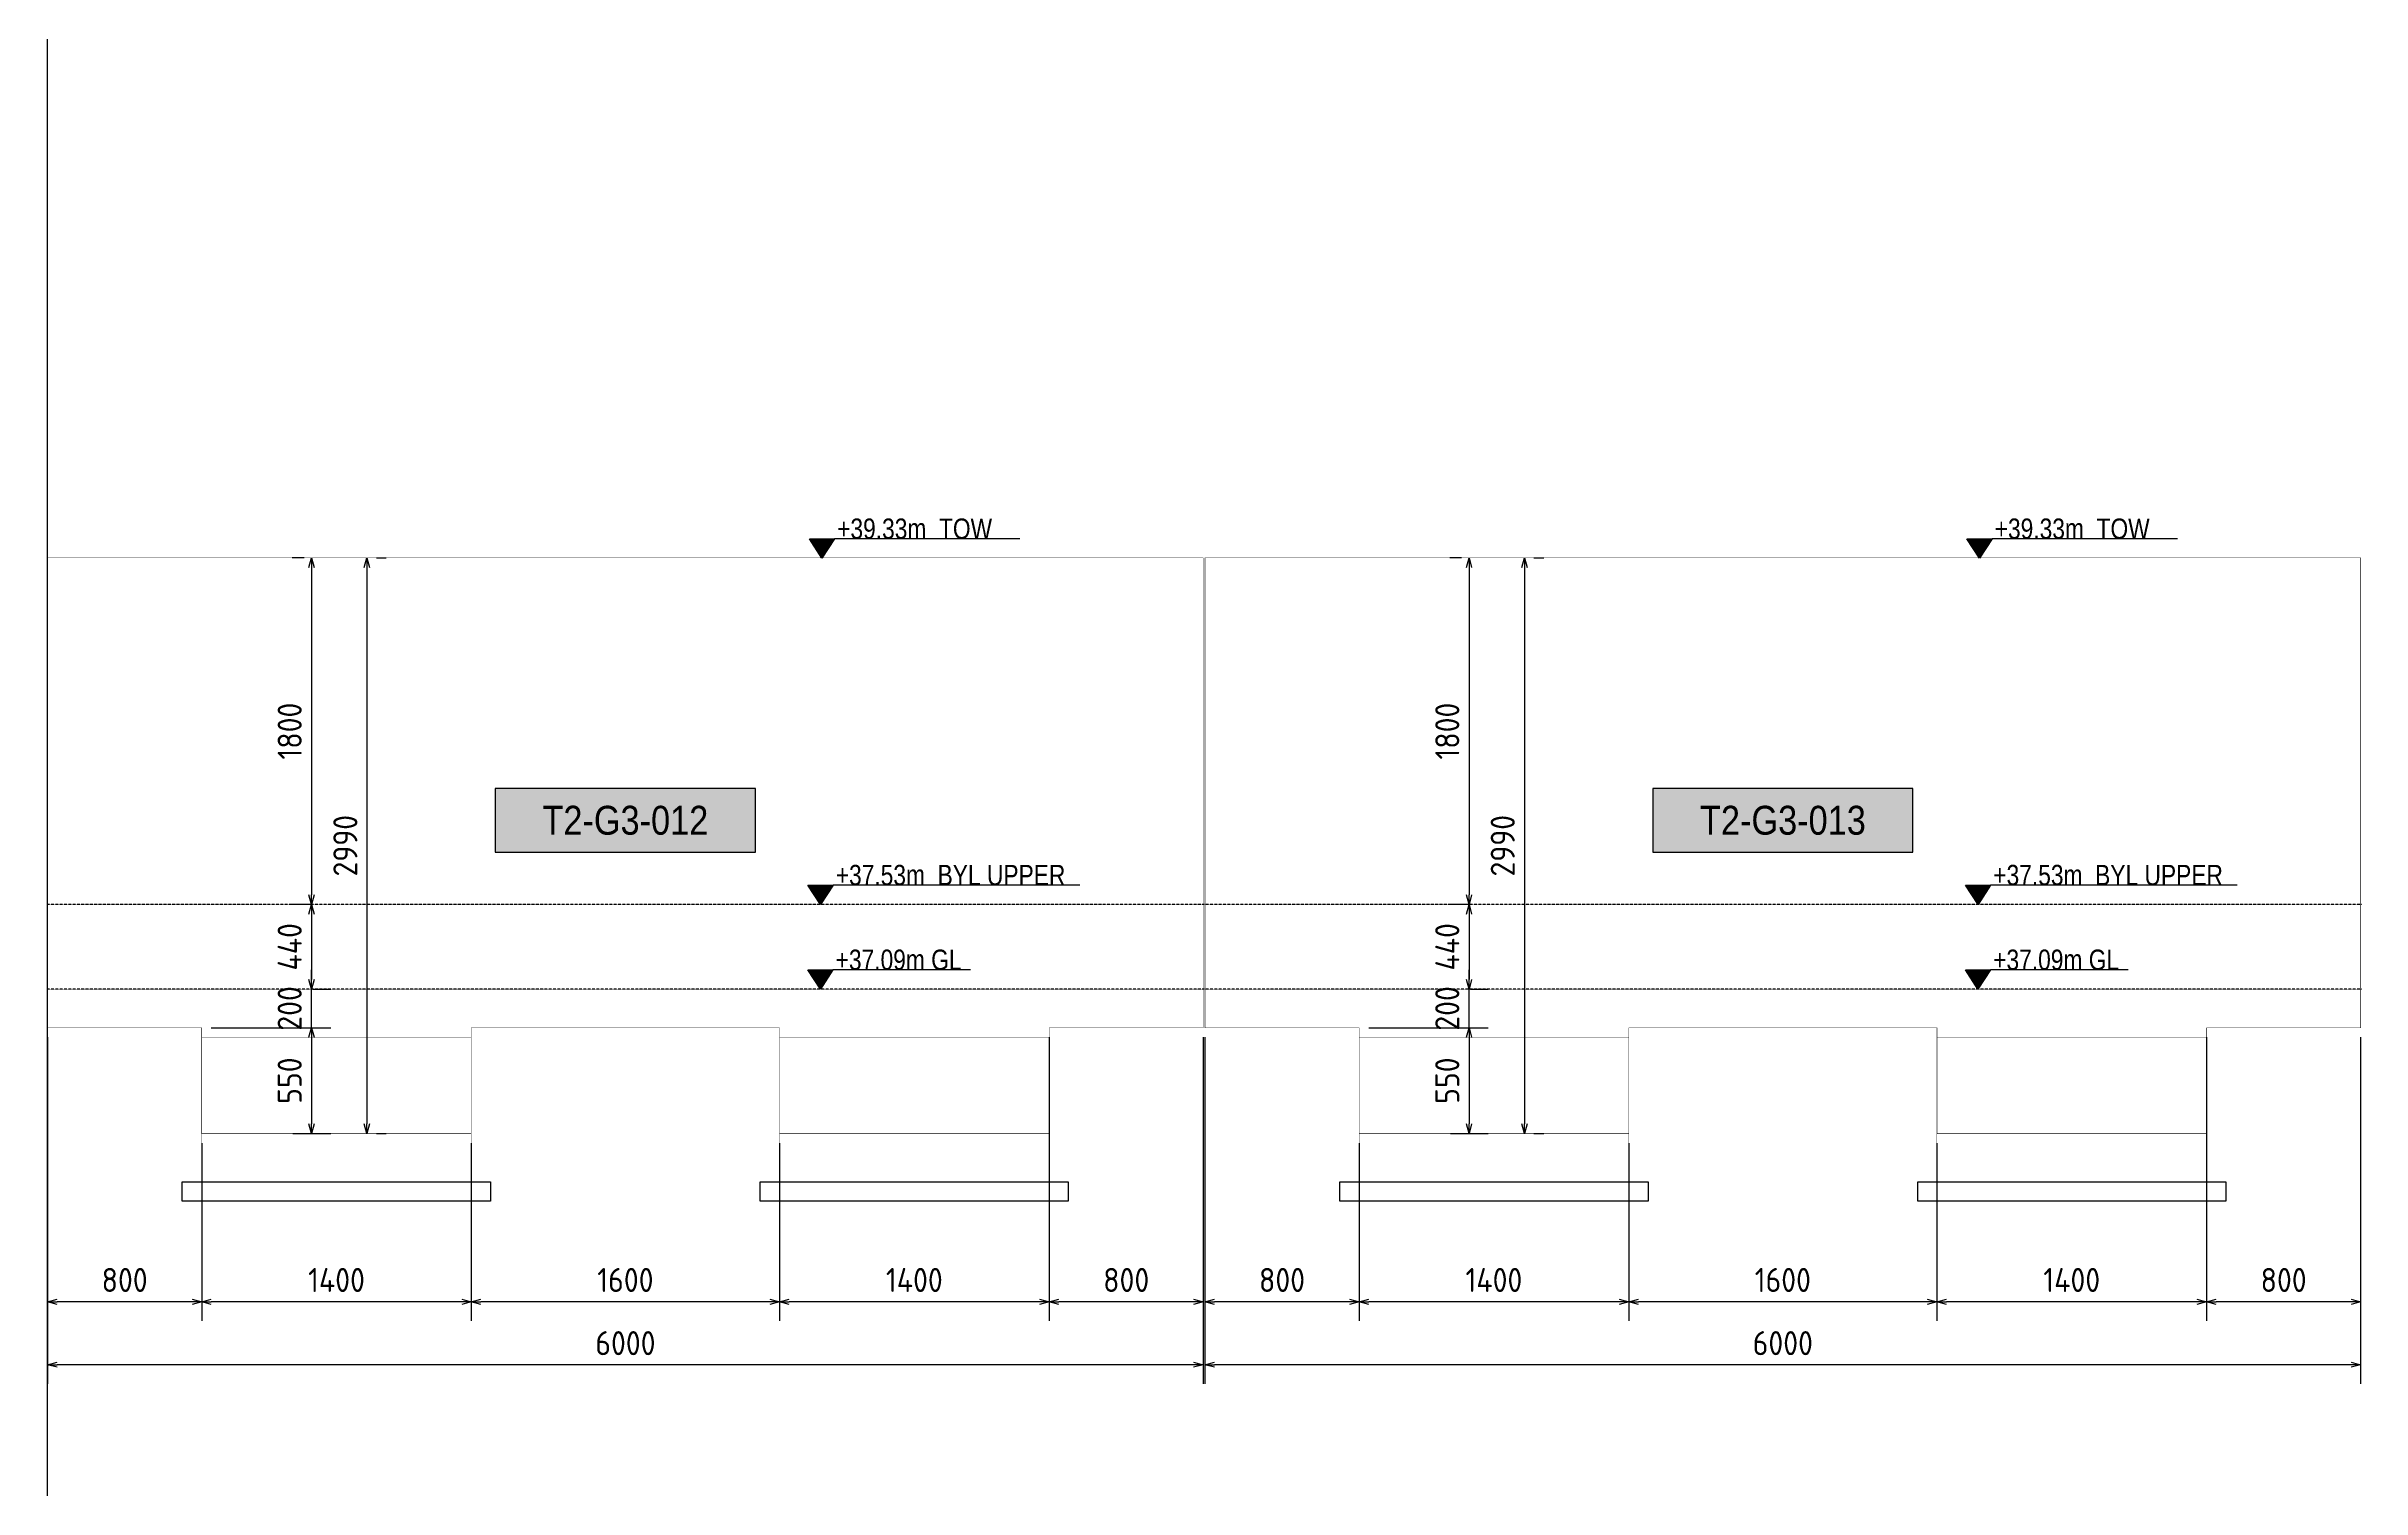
# Model space of a CAD drawing. Header units: centimetres. Extents: x -6122352 to 7132207, y -1694241 to 1947892.
# Drawn here: x 3626121 to 3638142, y 812700 to 820190 of the extents above; entities that cross this region are included whole.
import ezdxf
from ezdxf.enums import TextEntityAlignment as Align

# ---------------------------------------------------------------- set-up
doc = ezdxf.new("R2010")
doc.units = ezdxf.units.CM
doc.header["$MEASUREMENT"] = 0
doc.header["$PDMODE"] = 66
doc.header["$PDSIZE"] = 100
doc.linetypes.add('DASHED2', pattern=[0.375, 0.25, -0.125])
doc.linetypes.add('HIDDEN', pattern=[0.375, 0.25, -0.125])
for name, color, linetype in [('@MI-TYPE-01', 30, 'Continuous'), ('@MI-TYPE-02', 6, 'Continuous'), ('JML-Dimension', 1, 'Continuous'), ('PANEL-TAGS', 7, 'Continuous'), ('SECTION', 130, 'Continuous')]:
    doc.layers.add(name, color=color, linetype=linetype)
doc.styles.add('PANELTAG_STYLE', font='arial.ttf')
doc.styles.add('Schueco-BEMSTIL', font='isocpeur.ttf', dxfattribs={"width": 0.9})
doc.styles.add('txt-Pisa-std', font='arial.ttf', dxfattribs={"width": 0.8})
doc.dimstyles.new('MI- JWC-TXT-2.5 MM', dxfattribs={"dimscale": 1.5, "dimtxt": 2.5, "dimasz": 1, "dimexe": 2, "dimexo": 1, "dimgap": 1, "dimtad": 1, "dimdec": 0, "dimdsep": 46, "dimtxsty": 'Schueco-BEMSTIL', "dimblk": 'OPEN30', "dimcen": 0, "dimdle": 2, "dimclrd": 140, "dimclre": 8, "dimclrt": 40, "dimadec": 0, "dimazin": 2, "dimtfac": 1, "dimtdec": 0, "dimtix": 1, "dimtmove": 2, "dimatfit": 3, "dimldrblk": 'OPEN', "dimfxl": 2, "dimlwd": -1, "dimlwe": -1, "dimarcsym": 0})

# ---------------------------------------------------------------- blocks, each defined once
blk = doc.blocks.new('_Open30')
at = {"color": 0, "linetype": 'ByBlock', "lineweight": -2}
for p, q in [((-1, 0.27), (0, 0)), ((0, 0), (-1, -0.27)), ((0, 0), (-1, 0))]:
    blk.add_line(p, q, dxfattribs=at)
blk = doc.blocks.new('*D2774')
at = {"layer": '@MI-TYPE-01', "color": 8, "transparency": 16777216}
for p, q in [((3631328, 815044), (3631328, 813571)), ((3632128, 815044), (3632128, 813571))]:
    blk.add_line(p, q, dxfattribs=at)
at = {"layer": '@MI-TYPE-01', "color": 140, "transparency": 16777216}
blk.add_line((3632078, 813671), (3631378, 813671), dxfattribs=at)
at = {"layer": 'Defpoints', "color": 0, "transparency": 16777216}
for p in [(3631328, 815094), (3632128, 815094), (3631328, 813671)]:
    blk.add_point(p, dxfattribs=at)
at = {"layer": '@MI-TYPE-01', "color": 140, "transparency": 16777216, "xscale": 50, "yscale": 50, "zscale": 50, "rotation": 180}
blk.add_blockref('_Open30', (3631328, 813671), dxfattribs=at)
at = {"layer": '@MI-TYPE-01', "color": 140, "transparency": 16777216, "xscale": 50, "yscale": 50, "zscale": 50}
blk.add_blockref('_Open30', (3632128, 813671), dxfattribs=at)
at = {"layer": '@MI-TYPE-01', "color": 40, "transparency": 16777216, "insert": (3631728, 813784), "char_height": 125, "attachment_point": 5, "style": 'Schueco-BEMSTIL'}
blk.add_mtext('800', dxfattribs=at)
blk = doc.blocks.new('_Open')
at = {"color": 0, "linetype": 'ByBlock', "lineweight": -2}
for p, q in [((-1, 0.2), (0, 0)), ((-1, -0.2), (0, 0)), ((0, 0), (-1, 0))]:
    blk.add_line(p, q, dxfattribs=at)
blk = doc.blocks.new('*D2775')
at = {"layer": '@MI-TYPE-01', "color": 8, "transparency": 16777216}
for p, q in [((3631328, 815044), (3631328, 813571)), ((3629928, 814494), (3629928, 813571))]:
    blk.add_line(p, q, dxfattribs=at)
at = {"layer": '@MI-TYPE-01', "color": 140, "transparency": 16777216}
blk.add_line((3631278, 813671), (3629978, 813671), dxfattribs=at)
at = {"layer": 'Defpoints', "color": 0, "transparency": 16777216}
for p in [(3631328, 815094), (3629928, 814544), (3629928, 813671)]:
    blk.add_point(p, dxfattribs=at)
at = {"layer": '@MI-TYPE-01', "color": 140, "transparency": 16777216, "xscale": 50, "yscale": 50, "zscale": 50, "rotation": 180}
blk.add_blockref('_Open30', (3629928, 813671), dxfattribs=at)
at = {"layer": '@MI-TYPE-01', "color": 140, "transparency": 16777216, "xscale": 50, "yscale": 50, "zscale": 50}
blk.add_blockref('_Open30', (3631328, 813671), dxfattribs=at)
at = {"layer": '@MI-TYPE-01', "color": 40, "transparency": 16777216, "insert": (3630628, 813784), "char_height": 125, "attachment_point": 5, "style": 'Schueco-BEMSTIL'}
blk.add_mtext('1400', dxfattribs=at)
blk = doc.blocks.new('*D2776')
at = {"layer": '@MI-TYPE-01', "color": 8, "transparency": 16777216}
for p, q in [((3628328, 814494), (3628328, 813571)), ((3629928, 814494), (3629928, 813571))]:
    blk.add_line(p, q, dxfattribs=at)
at = {"layer": '@MI-TYPE-01', "color": 140, "transparency": 16777216}
blk.add_line((3629878, 813671), (3628378, 813671), dxfattribs=at)
at = {"layer": 'Defpoints', "color": 0, "transparency": 16777216}
for p in [(3628328, 814544), (3629928, 814544), (3628328, 813671)]:
    blk.add_point(p, dxfattribs=at)
at = {"layer": '@MI-TYPE-01', "color": 140, "transparency": 16777216, "xscale": 50, "yscale": 50, "zscale": 50, "rotation": 180}
blk.add_blockref('_Open30', (3628328, 813671), dxfattribs=at)
at = {"layer": '@MI-TYPE-01', "color": 140, "transparency": 16777216, "xscale": 50, "yscale": 50, "zscale": 50}
blk.add_blockref('_Open30', (3629928, 813671), dxfattribs=at)
at = {"layer": '@MI-TYPE-01', "color": 40, "transparency": 16777216, "insert": (3629128, 813784), "char_height": 125, "attachment_point": 5, "style": 'Schueco-BEMSTIL'}
blk.add_mtext('1600', dxfattribs=at)
blk = doc.blocks.new('*D2777')
at = {"layer": '@MI-TYPE-01', "color": 8, "transparency": 16777216}
for p, q in [((3626928, 814494), (3626928, 813571)), ((3628328, 814494), (3628328, 813571))]:
    blk.add_line(p, q, dxfattribs=at)
at = {"layer": '@MI-TYPE-01', "color": 140, "transparency": 16777216}
blk.add_line((3628278, 813671), (3626978, 813671), dxfattribs=at)
at = {"layer": 'Defpoints', "color": 0, "transparency": 16777216}
for p in [(3626928, 814544), (3628328, 814544), (3626928, 813671)]:
    blk.add_point(p, dxfattribs=at)
at = {"layer": '@MI-TYPE-01', "color": 140, "transparency": 16777216, "xscale": 50, "yscale": 50, "zscale": 50, "rotation": 180}
blk.add_blockref('_Open30', (3626928, 813671), dxfattribs=at)
at = {"layer": '@MI-TYPE-01', "color": 140, "transparency": 16777216, "xscale": 50, "yscale": 50, "zscale": 50}
blk.add_blockref('_Open30', (3628328, 813671), dxfattribs=at)
at = {"layer": '@MI-TYPE-01', "color": 40, "transparency": 16777216, "insert": (3627628, 813784), "char_height": 125, "attachment_point": 5, "style": 'Schueco-BEMSTIL'}
blk.add_mtext('1400', dxfattribs=at)
blk = doc.blocks.new('*D2778')
at = {"layer": '@MI-TYPE-01', "color": 8, "transparency": 16777216}
for p, q in [((3626128, 815044), (3626128, 813571)), ((3626928, 814494), (3626928, 813571))]:
    blk.add_line(p, q, dxfattribs=at)
at = {"layer": '@MI-TYPE-01', "color": 140, "transparency": 16777216}
blk.add_line((3626878, 813671), (3626178, 813671), dxfattribs=at)
at = {"layer": 'Defpoints', "color": 0, "transparency": 16777216}
for p in [(3626128, 815094), (3626928, 814544), (3626128, 813671)]:
    blk.add_point(p, dxfattribs=at)
at = {"layer": '@MI-TYPE-01', "color": 140, "transparency": 16777216, "xscale": 50, "yscale": 50, "zscale": 50, "rotation": 180}
blk.add_blockref('_Open30', (3626128, 813671), dxfattribs=at)
at = {"layer": '@MI-TYPE-01', "color": 140, "transparency": 16777216, "xscale": 50, "yscale": 50, "zscale": 50}
blk.add_blockref('_Open30', (3626928, 813671), dxfattribs=at)
at = {"layer": '@MI-TYPE-01', "color": 40, "transparency": 16777216, "insert": (3626528, 813784), "char_height": 125, "attachment_point": 5, "style": 'Schueco-BEMSTIL'}
blk.add_mtext('800', dxfattribs=at)
blk = doc.blocks.new('*D2779')
at = {"layer": '@MI-TYPE-01', "color": 8, "transparency": 16777216}
for p, q in [((3626128, 815044), (3626128, 813244)), ((3632128, 815044), (3632128, 813244))]:
    blk.add_line(p, q, dxfattribs=at)
at = {"layer": '@MI-TYPE-01', "color": 140, "transparency": 16777216}
blk.add_line((3632078, 813344), (3626178, 813344), dxfattribs=at)
at = {"layer": 'Defpoints', "color": 0, "transparency": 16777216}
for p in [(3626128, 815094), (3632128, 815094), (3626128, 813344)]:
    blk.add_point(p, dxfattribs=at)
at = {"layer": '@MI-TYPE-01', "color": 140, "transparency": 16777216, "xscale": 50, "yscale": 50, "zscale": 50, "rotation": 180}
blk.add_blockref('_Open30', (3626128, 813344), dxfattribs=at)
at = {"layer": '@MI-TYPE-01', "color": 140, "transparency": 16777216, "xscale": 50, "yscale": 50, "zscale": 50}
blk.add_blockref('_Open30', (3632128, 813344), dxfattribs=at)
at = {"layer": '@MI-TYPE-01', "color": 40, "transparency": 16777216, "insert": (3629128, 813456), "char_height": 125, "attachment_point": 5, "style": 'Schueco-BEMSTIL'}
blk.add_mtext('6000', dxfattribs=at)
blk = doc.blocks.new('T2-ELE FT')
at = {"color": 12, "linetype": 'HIDDEN', "ltscale": 5, "const_width": 2}
blk.add_lwpolyline([(30306558, 1676366), (30306558, 1676866), (30307958, 1676866), (30307958, 1676366)], dxfattribs=at)
at = {"color": 12, "ltscale": 20, "const_width": 2}
blk.add_lwpolyline([(30306558, 1676366), (30307958, 1676366), (30307958, 1676116), (30306558, 1676116)], close=True, dxfattribs=at)
at = {"color": 8, "ltscale": 20}
blk.add_lwpolyline([(30306458, 1676116), (30308058, 1676116), (30308058, 1676016), (30306458, 1676016)], close=True, dxfattribs=at)
blk = doc.blocks.new('*D2780')
at = {"layer": '@MI-TYPE-01', "color": 8, "transparency": 16777216}
for p, q in [((3627460, 817534), (3627398, 817534)), ((3627503, 815734), (3627398, 815734))]:
    blk.add_line(p, q, dxfattribs=at)
at = {"layer": '@MI-TYPE-01', "color": 140, "transparency": 16777216}
blk.add_line((3627498, 817484), (3627498, 815784), dxfattribs=at)
at = {"layer": 'Defpoints', "color": 0, "transparency": 16777216}
for p in [(3627510, 817534), (3627498, 815734), (3627553, 815734)]:
    blk.add_point(p, dxfattribs=at)
at = {"layer": '@MI-TYPE-01', "color": 140, "transparency": 16777216, "xscale": 50, "yscale": 50, "zscale": 50}
for p, rotation in [((3627498, 817534), 90), ((3627498, 815734), 270)]:
    blk.add_blockref('_Open30', p, dxfattribs=dict(at, rotation=rotation))
at = {"layer": '@MI-TYPE-01', "color": 40, "transparency": 16777216, "insert": (3627385, 816634), "char_height": 125, "attachment_point": 5, "rotation": 90, "style": 'Schueco-BEMSTIL'}
blk.add_mtext('1800', dxfattribs=at)
blk = doc.blocks.new('*D2781')
at = {"layer": '@MI-TYPE-01', "color": 140, "transparency": 16777216}
blk.add_line((3627786, 817484), (3627786, 814594), dxfattribs=at)
at = {"layer": '@MI-TYPE-01', "color": 8, "transparency": 16777216}
for p, q in [((3627835, 817534), (3627886, 817534)), ((3627835, 814544), (3627886, 814544))]:
    blk.add_line(p, q, dxfattribs=at)
at = {"layer": 'Defpoints', "color": 0, "transparency": 16777216}
for p in [(3627785, 817534), (3627785, 814544), (3627786, 814544)]:
    blk.add_point(p, dxfattribs=at)
at = {"layer": '@MI-TYPE-01', "color": 140, "transparency": 16777216, "xscale": 50, "yscale": 50, "zscale": 50}
for p, rotation in [((3627786, 817534), 90), ((3627786, 814544), 270)]:
    blk.add_blockref('_Open30', p, dxfattribs=dict(at, rotation=rotation))
at = {"layer": '@MI-TYPE-01', "color": 40, "transparency": 16777216, "insert": (3627674, 816039), "char_height": 125, "attachment_point": 5, "rotation": 90, "style": 'Schueco-BEMSTIL'}
blk.add_mtext('2990', dxfattribs=at)
blk = doc.blocks.new('*U2058')
at = {"layer": 'JML-Dimension'}
h = blk.add_hatch(color=10, dxfattribs=at)
h.dxf.hatch_style = 1
h.paths.add_polyline_path([(0, 0), (-1.54, 2.37), (1.54, 2.37)])
blk.add_line((24.31, 2.37), (1.54, 2.37), dxfattribs=at)
blk.add_lwpolyline([(0, 0), (-1.54, 2.37), (1.54, 2.37), (0, 0)], dxfattribs=at)
at = {"color": 5, "style": 'txt-Pisa-std', "width": 0.8}
blk.add_attdef('+0.0', text='', height=2.5, dxfattribs=at).set_placement((1.87, 2.37), align=Align.BOTTOM_LEFT)
blk = doc.blocks.new('*U2056')
at = {"layer": 'JML-Dimension'}
h = blk.add_hatch(color=10, dxfattribs=at)
h.dxf.hatch_style = 1
h.paths.add_polyline_path([(0, 0), (-1.54, 2.37), (1.54, 2.37)])
blk.add_line((31.81, 2.37), (1.54, 2.37), dxfattribs=at)
blk.add_lwpolyline([(0, 0), (-1.54, 2.37), (1.54, 2.37), (0, 0)], dxfattribs=at)
at = {"color": 5, "style": 'txt-Pisa-std', "width": 0.8}
blk.add_attdef('+0.0', text='', height=2.5, dxfattribs=at).set_placement((1.87, 2.37), align=Align.BOTTOM_LEFT)
blk = doc.blocks.new('*U2214')
at = {"layer": 'JML-Dimension'}
h = blk.add_hatch(color=10, dxfattribs=at)
h.dxf.hatch_style = 1
h.paths.add_polyline_path([(0, 0), (-1.54, 2.37), (1.54, 2.37)])
blk.add_line((18.43, 2.37), (1.54, 2.37), dxfattribs=at)
blk.add_lwpolyline([(0, 0), (-1.54, 2.37), (1.54, 2.37), (0, 0)], dxfattribs=at)
at = {"color": 5, "style": 'txt-Pisa-std', "width": 0.8}
blk.add_attdef('+0.0', text='', height=2.5, dxfattribs=at).set_placement((1.87, 2.37), align=Align.BOTTOM_LEFT)
blk = doc.blocks.new('*D2771')
at = {"layer": '@MI-TYPE-01', "color": 8, "transparency": 16777216}
for p, q in [((3627460, 815734), (3627398, 815734)), ((3627506, 815294), (3627598, 815294))]:
    blk.add_line(p, q, dxfattribs=at)
at = {"layer": '@MI-TYPE-01', "color": 140, "transparency": 16777216}
blk.add_line((3627498, 815684), (3627498, 815344), dxfattribs=at)
at = {"layer": 'Defpoints', "color": 0, "transparency": 16777216}
for p in [(3627510, 815734), (3627456, 815294), (3627498, 815294)]:
    blk.add_point(p, dxfattribs=at)
at = {"layer": '@MI-TYPE-01', "color": 140, "transparency": 16777216, "xscale": 50, "yscale": 50, "zscale": 50}
for p, rotation in [((3627498, 815734), 90), ((3627498, 815294), 270)]:
    blk.add_blockref('_Open30', p, dxfattribs=dict(at, rotation=rotation))
at = {"layer": '@MI-TYPE-01', "color": 40, "transparency": 16777216, "insert": (3627385, 815514), "char_height": 125, "attachment_point": 5, "rotation": 90, "style": 'Schueco-BEMSTIL'}
blk.add_mtext('440', dxfattribs=at)
blk = doc.blocks.new('*D2773')
at = {"layer": '@MI-TYPE-01', "color": 8, "transparency": 16777216}
for p, q in [((3626978, 815094), (3627598, 815094)), ((3627402, 814544), (3627598, 814544))]:
    blk.add_line(p, q, dxfattribs=at)
at = {"layer": '@MI-TYPE-01', "color": 140, "transparency": 16777216}
blk.add_line((3627498, 815044), (3627498, 814594), dxfattribs=at)
at = {"layer": 'Defpoints', "color": 0, "transparency": 16777216}
for p in [(3626928, 815094), (3627352, 814544), (3627498, 814544)]:
    blk.add_point(p, dxfattribs=at)
at = {"layer": '@MI-TYPE-01', "color": 140, "transparency": 16777216, "xscale": 50, "yscale": 50, "zscale": 50}
for p, rotation in [((3627498, 815094), 90), ((3627498, 814544), 270)]:
    blk.add_blockref('_Open30', p, dxfattribs=dict(at, rotation=rotation))
at = {"layer": '@MI-TYPE-01', "color": 40, "transparency": 16777216, "insert": (3627385, 814819), "char_height": 125, "attachment_point": 5, "rotation": 90, "style": 'Schueco-BEMSTIL'}
blk.add_mtext('550', dxfattribs=at)
blk = doc.blocks.new('*D2782')
at = {"layer": '@MI-TYPE-01', "color": 8, "transparency": 16777216}
for p, q in [((3637337, 815044), (3637337, 813571)), ((3638137, 815044), (3638137, 813571))]:
    blk.add_line(p, q, dxfattribs=at)
at = {"layer": '@MI-TYPE-01', "color": 140, "transparency": 16777216}
blk.add_line((3638087, 813671), (3637387, 813671), dxfattribs=at)
at = {"layer": 'Defpoints', "color": 0, "transparency": 16777216}
for p in [(3637337, 815094), (3638137, 815094), (3637337, 813671)]:
    blk.add_point(p, dxfattribs=at)
at = {"layer": '@MI-TYPE-01', "color": 140, "transparency": 16777216, "xscale": 50, "yscale": 50, "zscale": 50, "rotation": 180}
blk.add_blockref('_Open30', (3637337, 813671), dxfattribs=at)
at = {"layer": '@MI-TYPE-01', "color": 140, "transparency": 16777216, "xscale": 50, "yscale": 50, "zscale": 50}
blk.add_blockref('_Open30', (3638137, 813671), dxfattribs=at)
at = {"layer": '@MI-TYPE-01', "color": 40, "transparency": 16777216, "insert": (3637737, 813784), "char_height": 125, "attachment_point": 5, "style": 'Schueco-BEMSTIL'}
blk.add_mtext('800', dxfattribs=at)
blk = doc.blocks.new('*D2783')
at = {"layer": '@MI-TYPE-01', "color": 8, "transparency": 16777216}
for p, q in [((3637337, 815044), (3637337, 813571)), ((3635937, 814494), (3635937, 813571))]:
    blk.add_line(p, q, dxfattribs=at)
at = {"layer": '@MI-TYPE-01', "color": 140, "transparency": 16777216}
blk.add_line((3637287, 813671), (3635987, 813671), dxfattribs=at)
at = {"layer": 'Defpoints', "color": 0, "transparency": 16777216}
for p in [(3637337, 815094), (3635937, 814544), (3635937, 813671)]:
    blk.add_point(p, dxfattribs=at)
at = {"layer": '@MI-TYPE-01', "color": 140, "transparency": 16777216, "xscale": 50, "yscale": 50, "zscale": 50, "rotation": 180}
blk.add_blockref('_Open30', (3635937, 813671), dxfattribs=at)
at = {"layer": '@MI-TYPE-01', "color": 140, "transparency": 16777216, "xscale": 50, "yscale": 50, "zscale": 50}
blk.add_blockref('_Open30', (3637337, 813671), dxfattribs=at)
at = {"layer": '@MI-TYPE-01', "color": 40, "transparency": 16777216, "insert": (3636637, 813784), "char_height": 125, "attachment_point": 5, "style": 'Schueco-BEMSTIL'}
blk.add_mtext('1400', dxfattribs=at)
blk = doc.blocks.new('*D2784')
at = {"layer": '@MI-TYPE-01', "color": 8, "transparency": 16777216}
for p, q in [((3634337, 814494), (3634337, 813571)), ((3635937, 814494), (3635937, 813571))]:
    blk.add_line(p, q, dxfattribs=at)
at = {"layer": '@MI-TYPE-01', "color": 140, "transparency": 16777216}
blk.add_line((3635887, 813671), (3634387, 813671), dxfattribs=at)
at = {"layer": 'Defpoints', "color": 0, "transparency": 16777216}
for p in [(3634337, 814544), (3635937, 814544), (3634337, 813671)]:
    blk.add_point(p, dxfattribs=at)
at = {"layer": '@MI-TYPE-01', "color": 140, "transparency": 16777216, "xscale": 50, "yscale": 50, "zscale": 50, "rotation": 180}
blk.add_blockref('_Open30', (3634337, 813671), dxfattribs=at)
at = {"layer": '@MI-TYPE-01', "color": 140, "transparency": 16777216, "xscale": 50, "yscale": 50, "zscale": 50}
blk.add_blockref('_Open30', (3635937, 813671), dxfattribs=at)
at = {"layer": '@MI-TYPE-01', "color": 40, "transparency": 16777216, "insert": (3635137, 813784), "char_height": 125, "attachment_point": 5, "style": 'Schueco-BEMSTIL'}
blk.add_mtext('1600', dxfattribs=at)
blk = doc.blocks.new('*D2785')
at = {"layer": '@MI-TYPE-01', "color": 8, "transparency": 16777216}
for p, q in [((3632937, 814494), (3632937, 813571)), ((3634337, 814494), (3634337, 813571))]:
    blk.add_line(p, q, dxfattribs=at)
at = {"layer": '@MI-TYPE-01', "color": 140, "transparency": 16777216}
blk.add_line((3634287, 813671), (3632987, 813671), dxfattribs=at)
at = {"layer": 'Defpoints', "color": 0, "transparency": 16777216}
for p in [(3632937, 814544), (3634337, 814544), (3632937, 813671)]:
    blk.add_point(p, dxfattribs=at)
at = {"layer": '@MI-TYPE-01', "color": 140, "transparency": 16777216, "xscale": 50, "yscale": 50, "zscale": 50, "rotation": 180}
blk.add_blockref('_Open30', (3632937, 813671), dxfattribs=at)
at = {"layer": '@MI-TYPE-01', "color": 140, "transparency": 16777216, "xscale": 50, "yscale": 50, "zscale": 50}
blk.add_blockref('_Open30', (3634337, 813671), dxfattribs=at)
at = {"layer": '@MI-TYPE-01', "color": 40, "transparency": 16777216, "insert": (3633637, 813784), "char_height": 125, "attachment_point": 5, "style": 'Schueco-BEMSTIL'}
blk.add_mtext('1400', dxfattribs=at)
blk = doc.blocks.new('*D2786')
at = {"layer": '@MI-TYPE-01', "color": 8, "transparency": 16777216}
for p, q in [((3632137, 815044), (3632137, 813571)), ((3632937, 814494), (3632937, 813571))]:
    blk.add_line(p, q, dxfattribs=at)
at = {"layer": '@MI-TYPE-01', "color": 140, "transparency": 16777216}
blk.add_line((3632887, 813671), (3632187, 813671), dxfattribs=at)
at = {"layer": 'Defpoints', "color": 0, "transparency": 16777216}
for p in [(3632137, 815094), (3632937, 814544), (3632137, 813671)]:
    blk.add_point(p, dxfattribs=at)
at = {"layer": '@MI-TYPE-01', "color": 140, "transparency": 16777216, "xscale": 50, "yscale": 50, "zscale": 50, "rotation": 180}
blk.add_blockref('_Open30', (3632137, 813671), dxfattribs=at)
at = {"layer": '@MI-TYPE-01', "color": 140, "transparency": 16777216, "xscale": 50, "yscale": 50, "zscale": 50}
blk.add_blockref('_Open30', (3632937, 813671), dxfattribs=at)
at = {"layer": '@MI-TYPE-01', "color": 40, "transparency": 16777216, "insert": (3632537, 813784), "char_height": 125, "attachment_point": 5, "style": 'Schueco-BEMSTIL'}
blk.add_mtext('800', dxfattribs=at)
blk = doc.blocks.new('*D2787')
at = {"layer": '@MI-TYPE-01', "color": 8, "transparency": 16777216}
for p, q in [((3632137, 815044), (3632137, 813244)), ((3638137, 815044), (3638137, 813244))]:
    blk.add_line(p, q, dxfattribs=at)
at = {"layer": '@MI-TYPE-01', "color": 140, "transparency": 16777216}
blk.add_line((3638087, 813344), (3632187, 813344), dxfattribs=at)
at = {"layer": 'Defpoints', "color": 0, "transparency": 16777216}
for p in [(3632137, 815094), (3638137, 815094), (3632137, 813344)]:
    blk.add_point(p, dxfattribs=at)
at = {"layer": '@MI-TYPE-01', "color": 140, "transparency": 16777216, "xscale": 50, "yscale": 50, "zscale": 50, "rotation": 180}
blk.add_blockref('_Open30', (3632137, 813344), dxfattribs=at)
at = {"layer": '@MI-TYPE-01', "color": 140, "transparency": 16777216, "xscale": 50, "yscale": 50, "zscale": 50}
blk.add_blockref('_Open30', (3638137, 813344), dxfattribs=at)
at = {"layer": '@MI-TYPE-01', "color": 40, "transparency": 16777216, "insert": (3635137, 813456), "char_height": 125, "attachment_point": 5, "style": 'Schueco-BEMSTIL'}
blk.add_mtext('6000', dxfattribs=at)
blk = doc.blocks.new('*D2788')
at = {"layer": '@MI-TYPE-01', "color": 8, "transparency": 16777216}
for p, q in [((3633469, 817534), (3633408, 817534)), ((3633512, 815734), (3633408, 815734))]:
    blk.add_line(p, q, dxfattribs=at)
at = {"layer": '@MI-TYPE-01', "color": 140, "transparency": 16777216}
blk.add_line((3633508, 817484), (3633508, 815784), dxfattribs=at)
at = {"layer": 'Defpoints', "color": 0, "transparency": 16777216}
for p in [(3633519, 817534), (3633508, 815734), (3633562, 815734)]:
    blk.add_point(p, dxfattribs=at)
at = {"layer": '@MI-TYPE-01', "color": 140, "transparency": 16777216, "xscale": 50, "yscale": 50, "zscale": 50}
for p, rotation in [((3633508, 817534), 90), ((3633508, 815734), 270)]:
    blk.add_blockref('_Open30', p, dxfattribs=dict(at, rotation=rotation))
at = {"layer": '@MI-TYPE-01', "color": 40, "transparency": 16777216, "insert": (3633395, 816634), "char_height": 125, "attachment_point": 5, "rotation": 90, "style": 'Schueco-BEMSTIL'}
blk.add_mtext('1800', dxfattribs=at)
blk = doc.blocks.new('*D2789')
at = {"layer": '@MI-TYPE-01', "color": 140, "transparency": 16777216}
blk.add_line((3633796, 817484), (3633796, 814594), dxfattribs=at)
at = {"layer": '@MI-TYPE-01', "color": 8, "transparency": 16777216}
for p, q in [((3633845, 817534), (3633896, 817534)), ((3633845, 814544), (3633896, 814544))]:
    blk.add_line(p, q, dxfattribs=at)
at = {"layer": 'Defpoints', "color": 0, "transparency": 16777216}
for p in [(3633795, 817534), (3633795, 814544), (3633796, 814544)]:
    blk.add_point(p, dxfattribs=at)
at = {"layer": '@MI-TYPE-01', "color": 140, "transparency": 16777216, "xscale": 50, "yscale": 50, "zscale": 50}
for p, rotation in [((3633796, 817534), 90), ((3633796, 814544), 270)]:
    blk.add_blockref('_Open30', p, dxfattribs=dict(at, rotation=rotation))
at = {"layer": '@MI-TYPE-01', "color": 40, "transparency": 16777216, "insert": (3633683, 816039), "char_height": 125, "attachment_point": 5, "rotation": 90, "style": 'Schueco-BEMSTIL'}
blk.add_mtext('2990', dxfattribs=at)
blk = doc.blocks.new('*D2790')
at = {"layer": '@MI-TYPE-01', "color": 8, "transparency": 16777216}
for p, q in [((3633469, 815734), (3633408, 815734)), ((3633516, 815294), (3633608, 815294))]:
    blk.add_line(p, q, dxfattribs=at)
at = {"layer": '@MI-TYPE-01', "color": 140, "transparency": 16777216}
blk.add_line((3633508, 815684), (3633508, 815344), dxfattribs=at)
at = {"layer": 'Defpoints', "color": 0, "transparency": 16777216}
for p in [(3633519, 815734), (3633466, 815294), (3633508, 815294)]:
    blk.add_point(p, dxfattribs=at)
at = {"layer": '@MI-TYPE-01', "color": 140, "transparency": 16777216, "xscale": 50, "yscale": 50, "zscale": 50}
for p, rotation in [((3633508, 815734), 90), ((3633508, 815294), 270)]:
    blk.add_blockref('_Open30', p, dxfattribs=dict(at, rotation=rotation))
at = {"layer": '@MI-TYPE-01', "color": 40, "transparency": 16777216, "insert": (3633395, 815514), "char_height": 125, "attachment_point": 5, "rotation": 90, "style": 'Schueco-BEMSTIL'}
blk.add_mtext('440', dxfattribs=at)
blk = doc.blocks.new('*D2791')
at = {"layer": '@MI-TYPE-01', "color": 8, "transparency": 16777216}
for p, q in [((3632987, 815094), (3633608, 815094)), ((3633412, 814544), (3633608, 814544))]:
    blk.add_line(p, q, dxfattribs=at)
at = {"layer": '@MI-TYPE-01', "color": 140, "transparency": 16777216}
blk.add_line((3633508, 815044), (3633508, 814594), dxfattribs=at)
at = {"layer": 'Defpoints', "color": 0, "transparency": 16777216}
for p in [(3632937, 815094), (3633362, 814544), (3633508, 814544)]:
    blk.add_point(p, dxfattribs=at)
at = {"layer": '@MI-TYPE-01', "color": 140, "transparency": 16777216, "xscale": 50, "yscale": 50, "zscale": 50}
for p, rotation in [((3633508, 815094), 90), ((3633508, 814544), 270)]:
    blk.add_blockref('_Open30', p, dxfattribs=dict(at, rotation=rotation))
at = {"layer": '@MI-TYPE-01', "color": 40, "transparency": 16777216, "insert": (3633395, 814819), "char_height": 125, "attachment_point": 5, "rotation": 90, "style": 'Schueco-BEMSTIL'}
blk.add_mtext('550', dxfattribs=at)
blk = doc.blocks.new('*D2896')
at = {"layer": '@MI-TYPE-01', "color": 140, "transparency": 16777216}
for p, q in [((3633508, 815344), (3633508, 815394)), ((3633508, 815094), (3633508, 815294)), ((3633508, 815044), (3633508, 814994))]:
    blk.add_line(p, q, dxfattribs=at)
at = {"layer": '@MI-TYPE-01', "color": 8, "transparency": 16777216}
for p, q in [((3633558, 815294), (3633608, 815294)), ((3632987, 815094), (3633608, 815094))]:
    blk.add_line(p, q, dxfattribs=at)
at = {"layer": 'Defpoints', "color": 0, "transparency": 16777216}
for p in [(3633508, 815294), (3633508, 815294), (3632937, 815094)]:
    blk.add_point(p, dxfattribs=at)
at = {"layer": '@MI-TYPE-01', "color": 140, "transparency": 16777216, "xscale": 50, "yscale": 50, "zscale": 50}
for p, rotation in [((3633508, 815294), 270), ((3633508, 815094), 90)]:
    blk.add_blockref('_Open30', p, dxfattribs=dict(at, rotation=rotation))
at = {"layer": '@MI-TYPE-01', "color": 40, "transparency": 16777216, "insert": (3633395, 815194), "char_height": 125, "attachment_point": 5, "rotation": 90, "style": 'Schueco-BEMSTIL'}
blk.add_mtext('200', dxfattribs=at)
blk = doc.blocks.new('*D2897')
at = {"layer": '@MI-TYPE-01', "color": 140, "transparency": 16777216}
for p, q in [((3627498, 815344), (3627498, 815394)), ((3627498, 815094), (3627498, 815294)), ((3627498, 815044), (3627498, 814994))]:
    blk.add_line(p, q, dxfattribs=at)
at = {"layer": '@MI-TYPE-01', "color": 8, "transparency": 16777216}
for p, q in [((3627548, 815294), (3627598, 815294)), ((3626978, 815094), (3627598, 815094))]:
    blk.add_line(p, q, dxfattribs=at)
at = {"layer": 'Defpoints', "color": 0, "transparency": 16777216}
for p in [(3627498, 815294), (3627498, 815294), (3626928, 815094)]:
    blk.add_point(p, dxfattribs=at)
at = {"layer": '@MI-TYPE-01', "color": 140, "transparency": 16777216, "xscale": 50, "yscale": 50, "zscale": 50}
for p, rotation in [((3627498, 815294), 270), ((3627498, 815094), 90)]:
    blk.add_blockref('_Open30', p, dxfattribs=dict(at, rotation=rotation))
at = {"layer": '@MI-TYPE-01', "color": 40, "transparency": 16777216, "insert": (3627385, 815194), "char_height": 125, "attachment_point": 5, "rotation": 90, "style": 'Schueco-BEMSTIL'}
blk.add_mtext('200', dxfattribs=at)
blk = doc.blocks.new('*D2898')
at = {"layer": '@MI-TYPE-01', "color": 140, "transparency": 16777216}
for p, q in [((3626051, 815234), (3626051, 815284)), ((3626051, 815184), (3626051, 815094)), ((3626051, 815044), (3626051, 814994))]:
    blk.add_line(p, q, dxfattribs=at)
at = {"layer": '@MI-TYPE-01', "color": 8, "transparency": 16777216}
for p, q in [((3626066, 815184), (3625951, 815184)), ((3626078, 815094), (3625951, 815094))]:
    blk.add_line(p, q, dxfattribs=at)
at = {"layer": 'Defpoints', "color": 0, "transparency": 16777216}
for p in [(3626116, 815184), (3626051, 815094), (3626128, 815094)]:
    blk.add_point(p, dxfattribs=at)
at = {"layer": '@MI-TYPE-01', "color": 140, "transparency": 16777216, "xscale": 50, "yscale": 50, "zscale": 50}
for p, rotation in [((3626051, 815184), 270), ((3626051, 815094), 90)]:
    blk.add_blockref('_Open30', p, dxfattribs=dict(at, rotation=rotation))
at = {"layer": '@MI-TYPE-01', "color": 40, "transparency": 16777216, "insert": (3625939, 815139), "char_height": 125, "attachment_point": 5, "rotation": 90, "style": 'Schueco-BEMSTIL'}
blk.add_mtext('90', dxfattribs=at)
blk = doc.blocks.new('PANELTAG')
at = {"layer": 'PANEL-TAGS', "color": 1}
blk.add_lwpolyline([(-13.5, -3.3), (13.5, -3.3), (13.5, 3.3), (-13.5, 3.3)], close=True, dxfattribs=at)
at = {"layer": 'PANEL-TAGS', "color": 40, "true_color": 0xffd700}
blk.add_solid([(-13.5, -3.3), (13.5, -3.3), (-13.5, 3.3), (13.5, 3.3)], dxfattribs=at)
at = {"layer": 'PANEL-TAGS', "color": 5, "style": 'PANELTAG_STYLE', "width": 0.85}
blk.add_attdef('TAGNO', text='', height=3, dxfattribs=at).set_placement((0, 0), align=Align.MIDDLE)

msp = doc.modelspace()

# ---------------------------------------------------------------- linework, layer by layer
at = {"layer": '@MI-TYPE-01', "const_width": 2.5}
for points in [[(3632127.62073, 817533.57191), (3626127.62073, 817533.57191), (3626127.62073, 815093.57195), (3626927.62073, 815093.57195), (3626927.62073, 814543.57195), (3628327.62073, 814543.57195), (3628327.62073, 815093.57195), (3629927.62073, 815093.57195), (3629927.62073, 814543.57195), (3631327.62073, 814543.57195), (3631327.62073, 815093.57195), (3632127.62073, 815093.57195)], [(3638137.39159, 817533.57191), (3632137.39159, 817533.57191), (3632137.39159, 815093.57195), (3632937.39159, 815093.57195), (3632937.39159, 814543.57195), (3634337.39159, 814543.57195), (3634337.39159, 815093.57195), (3635937.39159, 815093.57195), (3635937.39159, 814543.57195), (3637337.39159, 814543.57195), (3637337.39159, 815093.57195), (3638137.39159, 815093.57195)]]:
    msp.add_lwpolyline(points, close=True, dxfattribs=at)
at = {"layer": '@MI-TYPE-02', "color": 160, "linetype": 'DASHED2', "ltscale": 5}
for points in [[(3632132.62073, 815733.57195), (3626127.62073, 815733.57195)], [(3638142.39159, 815733.57195), (3632137.39159, 815733.57195)], [(3632132.62073, 815293.57195), (3626127.62073, 815293.57195)], [(3638142.39159, 815293.57195), (3632137.39159, 815293.57195)]]:
    msp.add_lwpolyline(points, dxfattribs=at)
at = {"layer": 'Defpoints', "color": 8}
msp.add_line((3626125.91217, 842660.059), (3626125.91217, 788302.35164), dxfattribs=at)

# ---------------------------------------------------------------- block references
at = {"color": 2}
for p in [(-26679630.54084, -861822.30181), (-26676630.54084, -861822.30181), (-26673620.76998, -861822.30181), (-26670620.76998, -861822.30181)]:
    msp.add_blockref('T2-ELE FT', p, dxfattribs=at)
at = {"layer": 'PANEL-TAGS'}
ref = msp.add_blockref('PANELTAG', (3629127.62073, 816171.27898), dxfattribs=dict(at, xscale=50, yscale=50, zscale=50))
ref.add_attrib('TAGNO', 'T2-G3-012', dxfattribs={"color": 5, "height": 150, "style": 'PANELTAG_STYLE', "width": 0.85}).set_placement((3629127.62073, 816171.27898), align=Align.MIDDLE_CENTER)
ref = msp.add_blockref('PANELTAG', (3635137.39159, 816171.27898), dxfattribs=dict(at, xscale=50, yscale=50, zscale=50))
ref.add_attrib('TAGNO', 'T2-G3-013', dxfattribs={"color": 5, "height": 150, "style": 'PANELTAG_STYLE', "width": 0.85}).set_placement((3635137.39159, 816171.27898), align=Align.MIDDLE_CENTER)
at = {"layer": 'SECTION', "color": 6}
ref = msp.add_blockref('*U2058', (3630148.1161, 817532.08585), dxfattribs=dict(at, xscale=42.30147098076819, yscale=42.30147098076819, zscale=42.30147098076819))
ref.add_attrib('+0.0', '+39.33m  TOW', (3630227.24475, 817632.34292), dxfattribs={"layer": 'JML-Dimension', "color": 5, "height": 105.7536775, "style": 'txt-Pisa-std', "width": 0.8})
ref = msp.add_blockref('*U2058', (3636157.88696, 817532.08585), dxfattribs=dict(at, xscale=42.30147098076819, yscale=42.30147098076819, zscale=42.30147098076819))
ref.add_attrib('+0.0', '+39.33m  TOW', (3636237.01561, 817632.34292), dxfattribs={"layer": 'JML-Dimension', "color": 5, "height": 105.7536775, "style": 'txt-Pisa-std', "width": 0.8})
ref = msp.add_blockref('*U2056', (3630140.82261, 815733.57195), dxfattribs=dict(at, xscale=42.30147098076819, yscale=42.30147098076819, zscale=42.30147098076819))
ref.add_attrib('+0.0', '+37.53m  BYL UPPER', (3630219.95126, 815833.82902), dxfattribs={"layer": 'JML-Dimension', "color": 5, "height": 105.7536775, "style": 'txt-Pisa-std', "width": 0.8})
ref = msp.add_blockref('*U2056', (3636150.59347, 815733.57195), dxfattribs=dict(at, xscale=42.30147098076819, yscale=42.30147098076819, zscale=42.30147098076819))
ref.add_attrib('+0.0', '+37.53m  BYL UPPER', (3636229.72212, 815833.82902), dxfattribs={"layer": 'JML-Dimension', "color": 5, "height": 105.7536775, "style": 'txt-Pisa-std', "width": 0.8})
ref = msp.add_blockref('*U2214', (3630140.28261, 815293.57195), dxfattribs=dict(at, xscale=42.30147098076819, yscale=42.30147098076819, zscale=42.30147098076819))
ref.add_attrib('+0.0', '+37.09m GL', (3630219.41126, 815393.90115), dxfattribs={"layer": 'JML-Dimension', "color": 5, "height": 105.753677, "style": 'txt-Pisa-std', "width": 0.8})
ref = msp.add_blockref('*U2214', (3636150.05347, 815293.57195), dxfattribs=dict(at, xscale=42.30147098076819, yscale=42.30147098076819, zscale=42.30147098076819))
ref.add_attrib('+0.0', '+37.09m GL', (3636229.18212, 815393.90115), dxfattribs={"layer": 'JML-Dimension', "color": 5, "height": 105.753677, "style": 'txt-Pisa-std', "width": 0.8})

# ---------------------------------------------------------------- dimensions: what is measured, and where the dimension line sits
at = {"layer": '@MI-TYPE-01'}
for base, p1, p2, picture, middle in [((3627497.88141, 815733.57195), (3627509.72024, 817533.57191), (3627552.52674, 815733.57195), '*D2780', (3627385.38141, 816633.57193)), ((3627786.16365, 814543.57195), (3627785.41522, 817533.57191), (3627785.41522, 814543.57195), '*D2781', (3627673.66365, 816038.57193)), ((3633507.65227, 815733.57195), (3633519.4911, 817533.57191), (3633562.29761, 815733.57195), '*D2788', (3633395.15227, 816633.57193)), ((3633795.93451, 814543.57195), (3633795.18608, 817533.57191), (3633795.18608, 814543.57195), '*D2789', (3633683.43451, 816038.57193)), ((3627497.88141, 815293.57195), (3627509.72024, 815733.57195), (3627456.14768, 815293.57195), '*D2771', (3627385.38141, 815513.57195)), ((3633507.65227, 815293.57195), (3633519.4911, 815733.57195), (3633465.91854, 815293.57195), '*D2790', (3633395.15227, 815513.57195)), ((3627497.88141, 815293.57195), (3626927.62073, 815093.57195), (3627497.88141, 815293.57195), '*D2897', (3627385.38141, 815193.57195)), ((3633507.65227, 815293.57195), (3632937.39159, 815093.57195), (3633507.65227, 815293.57195), '*D2896', (3633395.15227, 815193.57195)), ((3626051.0466, 815093.57195), (3626115.84986, 815183.57195), (3626127.62073, 815093.57195), '*D2898', (3625938.5466, 815138.57195)), ((3627497.88141, 814543.57195), (3626927.62073, 815093.57195), (3627352.19756, 814543.57195), '*D2773', (3627385.38141, 814818.57195)), ((3633507.65227, 814543.57195), (3632937.39159, 815093.57195), (3633361.96842, 814543.57195), '*D2791', (3633395.15227, 814818.57195))]:
    dim = msp.add_linear_dim(base=base, p1=p1, p2=p2, angle=90, dimstyle='MI- JWC-TXT-2.5 MM', dxfattribs=at)
    dim.commit()
    dim.dimension.update_dxf_attribs({"geometry": picture, "text_midpoint": middle})
for base, p1, p2, picture, middle in [((3626127.62073, 813671.21948), (3626927.62073, 814543.57195), (3626127.62073, 815093.57195), '*D2778', (3626527.62073, 813671.21948)), ((3626127.62073, 813343.74685), (3632127.62073, 815093.57195), (3626127.62073, 815093.57195), '*D2779', (3629127.62073, 813343.74685)), ((3629927.62073, 813671.21948), (3631327.62073, 815093.57195), (3629927.62073, 814543.57195), '*D2775', (3630627.62073, 813671.21948)), ((3631327.62073, 813671.21948), (3632127.62073, 815093.57195), (3631327.62073, 815093.57195), '*D2774', (3631727.62073, 813671.21948)), ((3632137.39159, 813671.21948), (3632937.39159, 814543.57195), (3632137.39159, 815093.57195), '*D2786', (3632537.39159, 813671.21948)), ((3632137.39159, 813343.74685), (3638137.39159, 815093.57195), (3632137.39159, 815093.57195), '*D2787', (3635137.39159, 813343.74685)), ((3635937.39159, 813671.21948), (3637337.39159, 815093.57195), (3635937.39159, 814543.57195), '*D2783', (3636637.39159, 813671.21948)), ((3637337.39159, 813671.21948), (3638137.39159, 815093.57195), (3637337.39159, 815093.57195), '*D2782', (3637737.39159, 813671.21948)), ((3626927.62073, 813671.21948), (3628327.62073, 814543.57195), (3626927.62073, 814543.57195), '*D2777', (3627627.62073, 813671.21948)), ((3628327.62073, 813671.21948), (3629927.62073, 814543.57195), (3628327.62073, 814543.57195), '*D2776', (3629127.62073, 813671.21948)), ((3632937.39159, 813671.21948), (3634337.39159, 814543.57195), (3632937.39159, 814543.57195), '*D2785', (3633637.39159, 813671.21948)), ((3634337.39159, 813671.21948), (3635937.39159, 814543.57195), (3634337.39159, 814543.57195), '*D2784', (3635137.39159, 813671.21948))]:
    dim = msp.add_linear_dim(base=base, p1=p1, p2=p2, angle=180, dimstyle='MI- JWC-TXT-2.5 MM', dxfattribs=at)
    dim.commit()
    dim.dimension.update_dxf_attribs({"geometry": picture, "text_midpoint": middle, "dimtype": 160})

doc.saveas('drawing.dxf')
